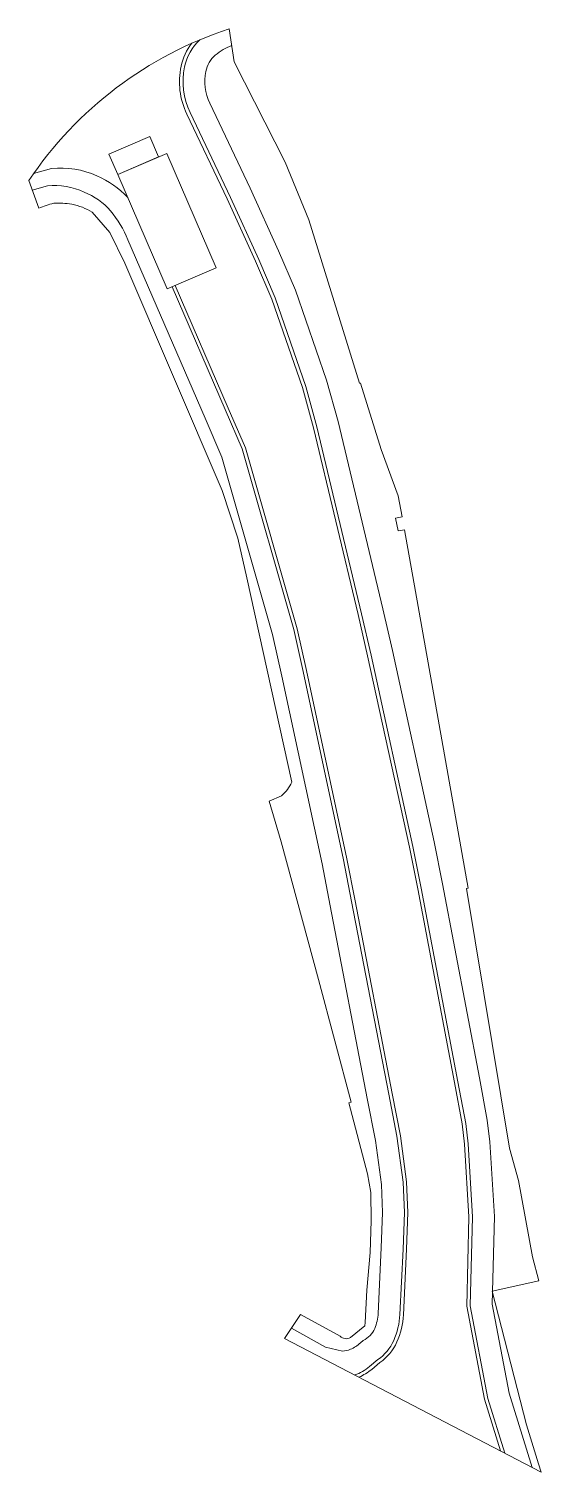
# Model space of a CAD drawing. Header units: metres. Extents: x 7529382 to 7529699, y 4686521 to 4686911.
# Drawn here: x 7529641 to 7529698.6, y 4686749.3 to 4686911.5 of the extents above; entities that cross this region are included whole.
import ezdxf

# ---------------------------------------------------------------- set-up
doc = ezdxf.new("R2010")
doc.units = ezdxf.units.M
for name, color, linetype, lineweight in [('BAZENI', 150, 'Continuous', 0), ('kubza-10cm-mod', 23, 'Continuous', 0), ('kufiri', 200, 'Continuous', 0), ('Ujori-mod', 5, 'Continuous', 0)]:
    doc.layers.add(name, color=color, linetype=linetype, lineweight=lineweight)

msp = doc.modelspace()

# ---------------------------------------------------------------- linework, layer by layer
at = {"layer": 'BAZENI', "color": 6}
msp.add_lwpolyline([(7529649.978, 4686897.382), (7529650.97, 4686895.087), (7529655.56, 4686897.069), (7529654.569, 4686899.364)], close=True, dxfattribs=at)
at = {"layer": 'BAZENI'}
msp.add_lwpolyline([(7529656.52, 4686882.234), (7529662.028, 4686884.613), (7529656.478, 4686897.466), (7529650.97, 4686895.087)], close=True, dxfattribs=at)
at = {"layer": 'kubza-10cm-mod', "flags": 128}
for points in [[(7529660.204, 4686910.228, 0.1574283), (7529658.47, 4686907.168, 0.1632852), (7529659.09, 4686902.05), (7529663.627, 4686892.517), (7529666.808, 4686885.525), (7529668.678, 4686881.216), (7529672.099, 4686871.265), (7529673.359, 4686866.741), (7529678.384, 4686845.739), (7529679.445, 4686841.08), (7529684.146, 4686819.603), (7529685.08, 4686814.926), (7529689.207, 4686793.135), (7529690.077, 4686788.486), (7529690.358, 4686786.18), (7529690.846, 4686777.982), (7529690.588, 4686767.976), (7529692.573, 4686757.584), (7529694.48, 4686751.424)], [(7529663.783, 4686909.589, 0.0886247), (7529661.933, 4686908.489, 0.1650579), (7529660.869, 4686906.674, 0.1632852), (7529661.301, 4686903.102), (7529665.847, 4686893.551), (7529669.046, 4686886.519), (7529670.962, 4686882.103), (7529674.438, 4686871.992), (7529675.73, 4686867.354), (7529680.768, 4686846.296), (7529681.835, 4686841.613), (7529686.543, 4686820.105), (7529687.484, 4686815.394), (7529691.614, 4686793.588), (7529692.498, 4686788.86), (7529692.798, 4686786.401), (7529693.297, 4686778.024), (7529693.043, 4686768.176), (7529694.952, 4686758.178), (7529697.536, 4686749.83)], [(7529641.507, 4686895.183), (7529643.53, 4686895.759, -0.1337087), (7529648.613, 4686894.941, -0.1066047), (7529652.089, 4686892.495, -0.1066047)], [(7529641.343, 4686893.328), (7529643.07, 4686893.82, -0.130223), (7529647.203, 4686893.115, -0.1083481), (7529650.168, 4686891.024, -0.0656796), (7529652.115, 4686887.767), (7529660.778, 4686867.707), (7529662.674, 4686863.318), (7529668.365, 4686843.404), (7529669.416, 4686838.731), (7529673.927, 4686817.638), (7529674.837, 4686812.928), (7529679.019, 4686791.282), (7529679.929, 4686786.569), (7529680.604, 4686781.62), (7529680.738, 4686778.454), (7529680.594, 4686774.499), (7529680.238, 4686767.136, -0.087958), (7529679.853, 4686765.446, -0.1869856), (7529678.553, 4686764.103), (7529678.238, 4686763.814, -0.0840675), (7529677.135, 4686763.098, -0.0953998), (7529676.241, 4686762.901), (7529674.311, 4686763.352), (7529670.486, 4686765.463)], [(7529657.071, 4686882.472), (7529663.028, 4686868.678), (7529664.938, 4686864.254), (7529670.752, 4686843.958), (7529671.807, 4686839.265), (7529676.332, 4686818.108), (7529677.243, 4686813.393), (7529681.424, 4686791.747), (7529682.336, 4686787.026), (7529683.037, 4686781.885), (7529683.183, 4686778.455), (7529683.033, 4686774.359), (7529682.677, 4686766.997, -0.0929022), (7529681.984, 4686764.086, -0.1375525), (7529680.2, 4686761.934), (7529679.254, 4686761.151, -0.0872234), (7529677.612, 4686760.217)]]:
    msp.add_lwpolyline(points, format="xyb", dxfattribs=at)
at = {"layer": 'kufiri', "flags": 128}
msp.add_lwpolyline([(7529640.977, 4686894.408, -0.1684202), (7529663.507, 4686911.451), (7529664.057, 4686907.745), (7529669.776, 4686896.48), (7529672.438, 4686889.997), (7529678.145, 4686871.657), (7529678.259, 4686871.657), (7529680.567, 4686864.184), (7529682.479, 4686858.983), (7529682.931, 4686856.638), (7529682.194, 4686856.496), (7529682.477, 4686855.072), (7529683.212, 4686855.179), (7529684.422, 4686848.235), (7529690.338, 4686814.912), (7529690.158, 4686814.88), (7529695.019, 4686785.694), (7529695.996, 4686782.07), (7529697.598, 4686773.469), (7529698.301, 4686770.784), (7529693.068, 4686769.618), (7529696.9, 4686754.62), (7529698.243, 4686750.232), (7529698.557, 4686749.298), (7529669.727, 4686764.327), (7529671.518, 4686767.005), (7529675.954, 4686764.577, 0.3377054), (7529677.125, 4686764.416), (7529678.737, 4686765.748), (7529678.778, 4686766.119), (7529678.983, 4686769.734), (7529679.339, 4686773.959), (7529679.446, 4686777.546), (7529679.431, 4686780.722), (7529679.033, 4686782.799), (7529676.928, 4686790.788), (7529677.222, 4686790.865), (7529673.537, 4686804.66), (7529669.328, 4686820.1), (7529667.997, 4686824.675), (7529669.361, 4686825.295, 0.1121975), (7529670.539, 4686826.825), (7529665.469, 4686849.78), (7529664.464, 4686854.216), (7529662.695, 4686859.604), (7529651.748, 4686885.143), (7529650.081, 4686888.574), (7529648.111, 4686890.843, 0.0821574), (7529645.791, 4686891.768, 0.0455815), (7529643.767, 4686891.852, 0.0356449), (7529642.09, 4686891.303)], format="xyb", close=True, dxfattribs=at)
at = {"layer": 'Ujori-mod', "flags": 128}
for points in [[(7529659.291, 4686909.834, 0.1182207), (7529658.078, 4686907.249, 0.1632852), (7529658.729, 4686901.878), (7529663.264, 4686892.349), (7529666.442, 4686885.363), (7529668.305, 4686881.071), (7529671.717, 4686871.146), (7529672.972, 4686866.641), (7529677.994, 4686845.649), (7529679.055, 4686840.992), (7529683.754, 4686819.521), (7529684.687, 4686814.85), (7529688.814, 4686793.061), (7529689.681, 4686788.425), (7529689.959, 4686786.144), (7529690.446, 4686777.976), (7529690.187, 4686767.943), (7529692.184, 4686757.487), (7529693.98, 4686751.684)], [(7529657.438, 4686882.631), (7529663.395, 4686868.837), (7529665.316, 4686864.389), (7529671.139, 4686844.057), (7529672.198, 4686839.351), (7529676.724, 4686818.188), (7529677.636, 4686813.468), (7529681.817, 4686791.823), (7529682.731, 4686787.091), (7529683.436, 4686781.921), (7529683.583, 4686778.456), (7529683.433, 4686774.342), (7529683.077, 4686766.978, -0.0929022), (7529682.35, 4686763.923, -0.1367515), (7529680.442, 4686761.615), (7529679.509, 4686760.843, -0.0717417), (7529678.082, 4686759.972, -0.0717417)]]:
    msp.add_lwpolyline(points, format="xyb", dxfattribs=at)

doc.saveas('drawing.dxf')
